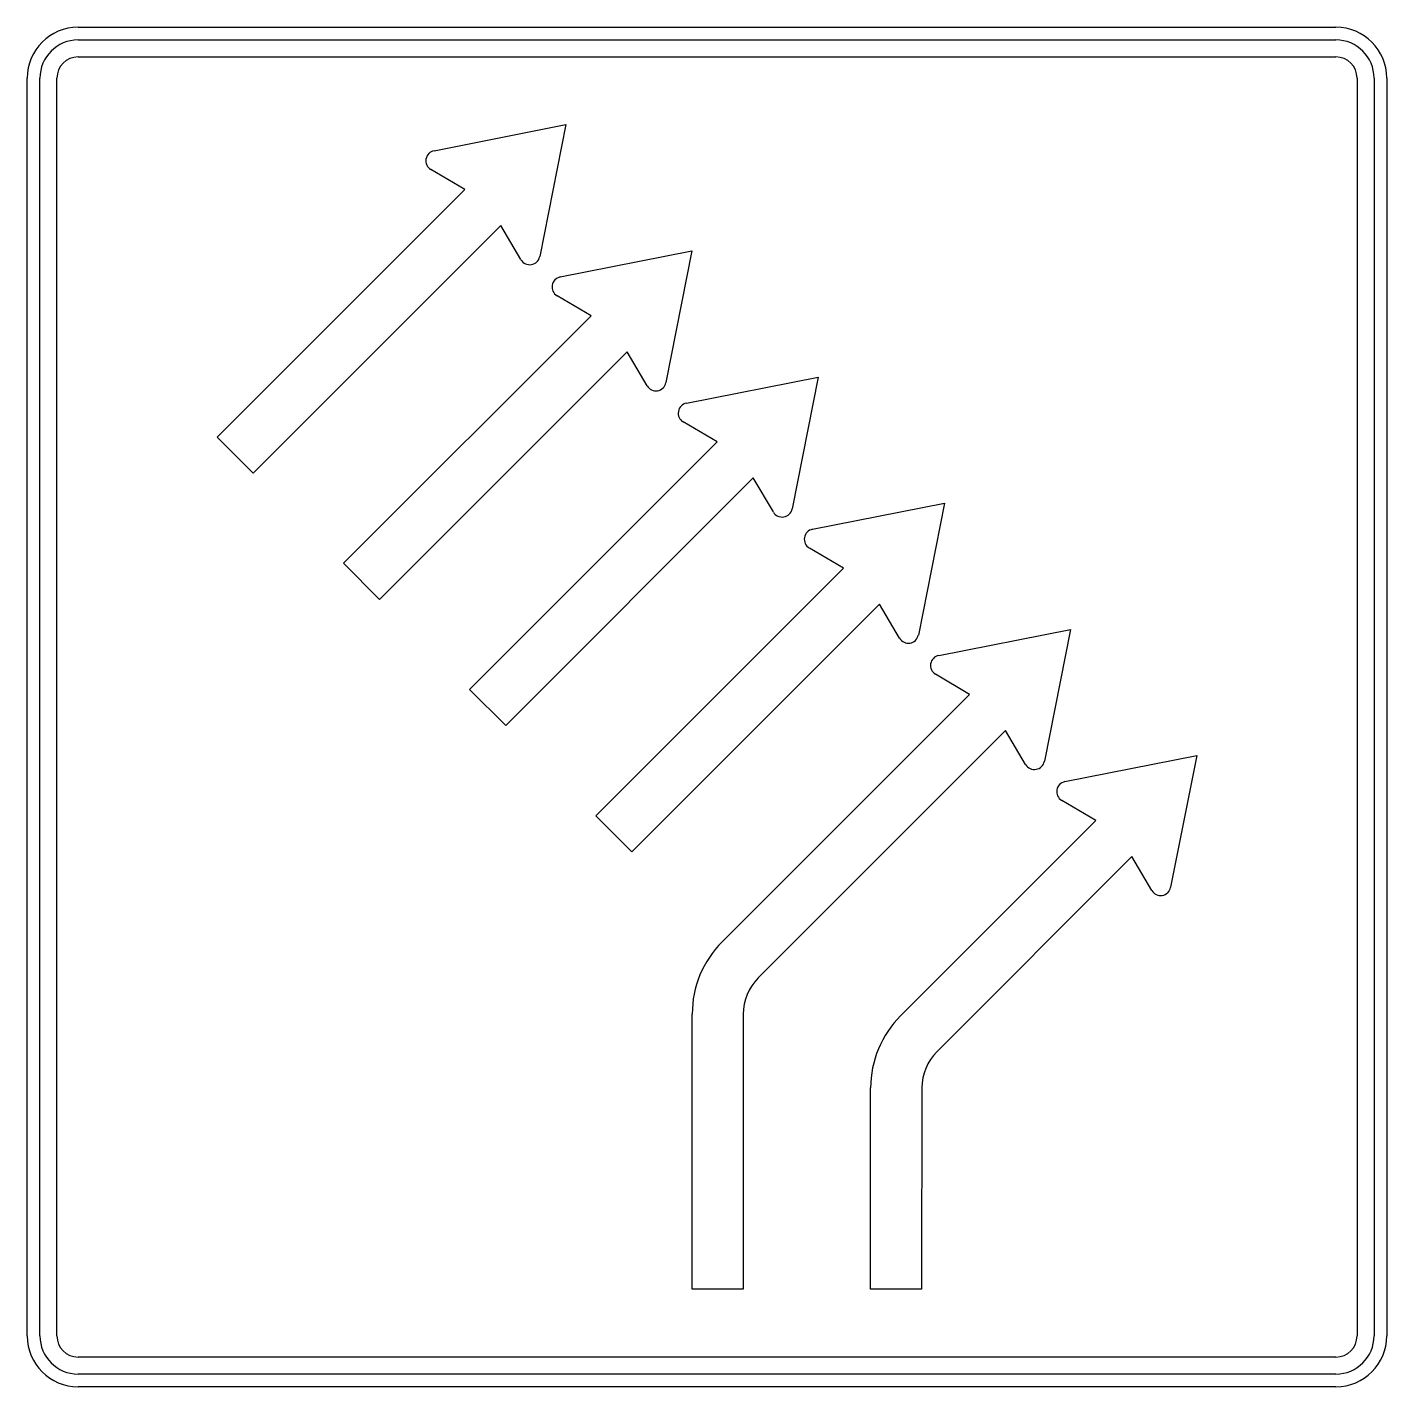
# Model space of a CAD drawing. Extents: x 0 to 1600, y 0 to 1600.
import ezdxf

# ---------------------------------------------------------------- set-up
doc = ezdxf.new("R2010")
doc.units = 0
doc.header["$LTSCALE"] = 25
doc.linetypes.add('AUSGEZOGEN', pattern=[0])
doc.layers.get('0').update_dxf_attribs({"linetype": 'AUSGEZOGEN'})

msp = doc.modelspace()

# ---------------------------------------------------------------- linework, layer by layer
for p, q in [((60, 1600), (1540, 1600)), ((60, 1585), (1540, 1585)), ((60, 1565), (1540, 1565)), ((0, 60), (0, 1540)), ((15, 60), (15, 1540)), ((35, 60), (35, 1540)), ((1565, 1540), (1565, 60)), ((1585, 1540), (1585, 60)), ((1600, 1540), (1600, 60)), ((478.8, 1454.6), (633.8, 1485.3)), ((633.8, 1485.3), (603.2, 1330.2)), ((515, 1408.9), (475, 1432.5)), ((223.7, 1117.6), (515, 1408.9)), ((557.5, 1366.5), (266.1, 1075.1)), ((581.1, 1326.5), (557.5, 1366.5)), ((627.3, 1306.1), (782.3, 1336.8)), ((782.3, 1336.8), (751.7, 1181.7)), ((663.5, 1260.4), (623.5, 1284)), ((372.2, 969.1), (663.5, 1260.4)), ((706, 1218), (414.6, 926.7)), ((729.6, 1178), (706, 1218)), ((775.8, 1157.6), (930.8, 1188.3)), ((930.8, 1188.3), (900.2, 1033.2)), ((812, 1111.9), (772, 1135.5)), ((266.1, 1075.1), (223.7, 1117.6)), ((520.7, 820.6), (812, 1111.9)), ((854.4, 1069.5), (563.1, 778.2)), ((878.1, 1029.5), (854.4, 1069.5)), ((924.2, 1009.1), (1079.3, 1039.8)), ((1079.3, 1039.8), (1048.7, 884.7)), ((960.5, 963.4), (920.5, 987)), ((414.6, 926.7), (372.2, 969.1)), ((669.2, 672.1), (960.5, 963.4)), ((1002.9, 921), (711.6, 629.7)), ((1026.6, 881), (1002.9, 921)), ((1072.7, 860.6), (1227.8, 891.3)), ((1227.8, 891.3), (1197.1, 736.2)), ((1109, 814.9), (1069, 838.5)), ((563.1, 778.2), (520.7, 820.6)), ((817.7, 523.6), (1109, 814.9)), ((1151.4, 772.5), (860.2, 481.2)), ((1175, 732.5), (1151.4, 772.5)), ((1221.2, 712.2), (1376.3, 742.8)), ((1376.3, 742.8), (1345.6, 587.8)), ((1257.5, 666.4), (1217.5, 690.1)), ((711.6, 629.7), (669.2, 672.1)), ((1027.7, 436.6), (1257.5, 666.4)), ((1299.9, 624), (1070.4, 394.1)), ((1323.5, 584), (1299.9, 624)), ((782.6, 115), (782.6, 438.7)), ((842.6, 438.6), (842.6, 115)), ((992.6, 115), (992.6, 351.7)), ((1052.8, 351.7), (1052.6, 115)), ((842.6, 115), (782.6, 115)), ((1052.6, 115), (992.6, 115)), ((1540, 35), (60, 35)), ((1540, 15), (60, 15)), ((1540, 0), (60, 0))]:
    msp.add_line(p, q)
for centre, radius, start, end in [((60, 1540), 60, 90, 180), ((1540, 1540), 60, 0, 90), ((60, 1540), 45, 90, 180), ((1540, 1540), 45, 0, 90), ((60, 1540), 25, 90, 180), ((1540, 1540), 25, 0, 90), ((481.1, 1442.8), 12, 101.2, 239.47), ((591.4, 1332.5), 12, 210.525, 348.8), ((629.6, 1294.3), 12, 101.2, 239.47), ((739.9, 1184), 12, 210.525, 348.8), ((778.1, 1145.8), 12, 101.2, 239.47), ((888.4, 1035.5), 12, 210.525, 348.8), ((926.5, 997.4), 12, 101.2, 239.47), ((1036.9, 887), 12, 210.525, 348.8), ((1075, 848.9), 12, 101.2, 239.47), ((1185.3, 738.5), 12, 210.525, 348.8), ((1223.5, 700.4), 12, 101.195, 239.5), ((1333.8, 590.1), 12, 210.525, 348.8), ((902.6, 438.7), 120, 135, 180), ((902.8, 438.6), 60.2, 135, 180), ((1112.6, 351.7), 120, 135, 180), ((1112.8, 351.7), 60, 135, 180), ((60, 60), 60, 180, 270), ((60, 60), 45, 180, 270), ((60, 60), 25, 180, 270), ((1540, 60), 60, 270, 360), ((1540, 60), 45, 270, 360), ((1540, 60), 25, 270, 360)]:
    msp.add_arc(centre, radius, start, end)

doc.saveas('drawing.dxf')
